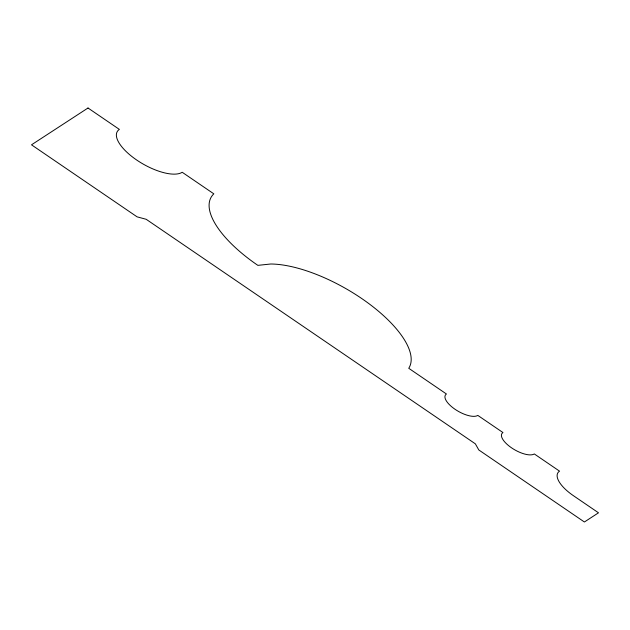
<?xml version="1.0" encoding="UTF-8"?>
<svg xmlns="http://www.w3.org/2000/svg" width="630" height="630" viewBox="0 0 630 630"><rect width="100%" height="100%" fill="white"/><g stroke="black" fill="none" stroke-linecap="round" stroke-linejoin="round"><path stroke-width="0.94" d="M88.011 108.006L31.5 144.821L137.088 216.846L146.191 219.295L475.351 443.835L478.808 449.962L584.396 521.994L598.5 512.804L573.371 495.66A30.949 12.238 29.7 0 1 559.542 471.153L534.303 453.939A19.309 7.639 29.7 0 1 511.56 447.843A19.309 7.639 29.7 0 1 502.945 432.542L477.808 415.398A19.309 7.639 29.7 0 1 455.065 409.303A19.309 7.639 29.7 0 1 446.449 394.002L408.752 368.29A94.382 37.335 29.7 0 0 370.235 304.644A94.382 37.335 29.7 0 0 270.758 264.002L257.859 265.356A92.838 36.721 29.7 0 1 213.822 193.835L182.204 172.266A38.682 15.301 29.7 0 1 136.686 160.02A38.682 15.301 29.7 0 1 119.377 129.402L88.011 108.006"/></g></svg>
